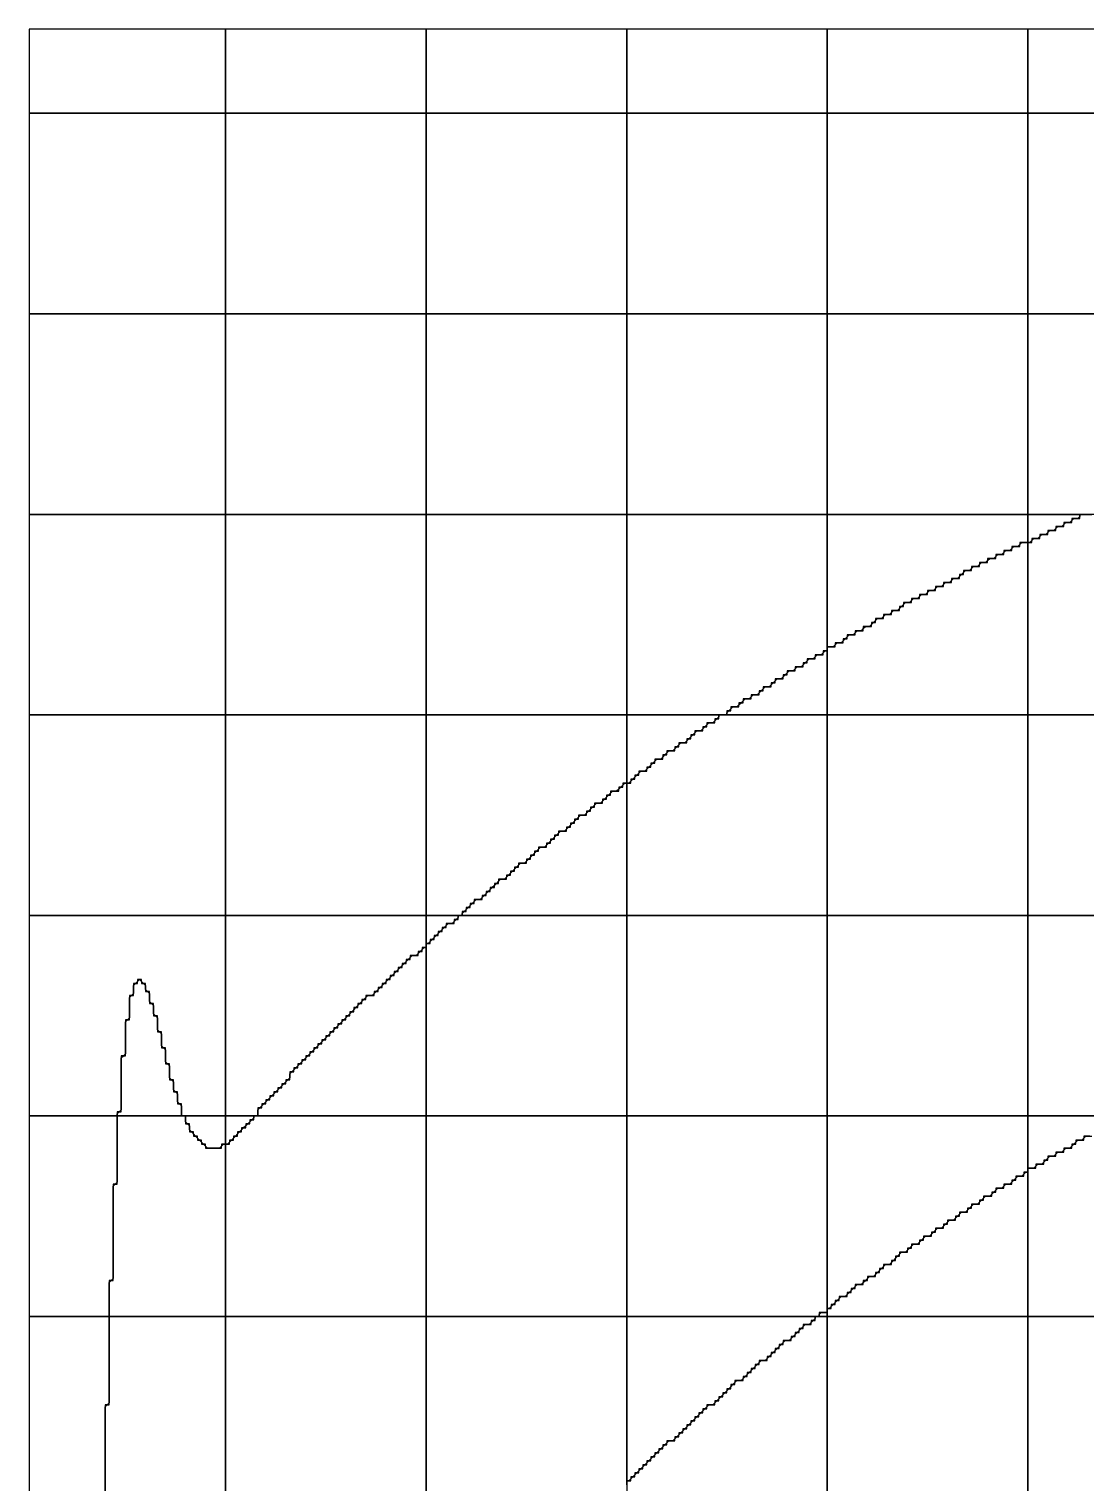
# Model space of a CAD drawing. Header units: metres. Extents: x -2.2 to 1, y -5.2 to 5.1.
# Drawn here: x -1.495 to -0.837, y 4.236 to 5.142 of the extents above; entities that cross this region are included whole.
import ezdxf

# ---------------------------------------------------------------- set-up
doc = ezdxf.new("R2010")
doc.units = ezdxf.units.M

msp = doc.modelspace()

# ---------------------------------------------------------------- linework, layer by layer
at = {"layer": '10', "color": 2}
for points in [[(-1.49543, 5.0895, 0), (-1.37293, 5.0895, 0), (-1.37293, 5.142, 0), (-1.49543, 5.142, 0), (-1.49543, 5.0895, 0)], [(-1.37293, 5.0895, 0), (-1.24793, 5.0895, 0), (-1.24793, 5.142, 0), (-1.37293, 5.142, 0), (-1.37293, 5.0895, 0)], [(-1.24793, 5.0895, 0), (-1.12293, 5.0895, 0), (-1.12293, 5.142, 0), (-1.24793, 5.142, 0), (-1.24793, 5.0895, 0)], [(-1.12293, 5.0895, 0), (-0.99793, 5.0895, 0), (-0.99793, 5.142, 0), (-1.12293, 5.142, 0), (-1.12293, 5.0895, 0)], [(-0.99793, 5.0895, 0), (-0.87293, 5.0895, 0), (-0.87293, 5.142, 0), (-0.99793, 5.142, 0), (-0.99793, 5.0895, 0)], [(-0.87293, 5.0895, 0), (-0.74793, 5.0895, 0), (-0.74793, 5.142, 0), (-0.87293, 5.142, 0), (-0.87293, 5.0895, 0)], [(-1.49543, 4.9645, 0), (-1.37293, 4.9645, 0), (-1.37293, 5.0895, 0), (-1.49543, 5.0895, 0), (-1.49543, 4.9645, 0)], [(-1.37293, 4.9645, 0), (-1.24793, 4.9645, 0), (-1.24793, 5.0895, 0), (-1.37293, 5.0895, 0), (-1.37293, 4.9645, 0)], [(-1.24793, 4.9645, 0), (-1.12293, 4.9645, 0), (-1.12293, 5.0895, 0), (-1.24793, 5.0895, 0), (-1.24793, 4.9645, 0)], [(-1.12293, 4.9645, 0), (-0.99793, 4.9645, 0), (-0.99793, 5.0895, 0), (-1.12293, 5.0895, 0), (-1.12293, 4.9645, 0)], [(-0.99793, 4.9645, 0), (-0.87293, 4.9645, 0), (-0.87293, 5.0895, 0), (-0.99793, 5.0895, 0), (-0.99793, 4.9645, 0)], [(-0.87293, 4.9645, 0), (-0.74793, 4.9645, 0), (-0.74793, 5.067, 0), (-0.74918, 5.067, 0), (-0.75043, 5.06825, 0), (-0.74918, 5.0695, 0), (-0.74793, 5.0695, 0), (-0.74793, 5.0895, 0), (-0.87293, 5.0895, 0), (-0.87293, 4.9645, 0)], [(-1.49543, 4.8395, 0), (-1.37293, 4.8395, 0), (-1.37293, 4.9645, 0), (-1.49543, 4.9645, 0), (-1.49543, 4.8395, 0)], [(-1.37293, 4.8395, 0), (-1.24793, 4.8395, 0), (-1.24793, 4.9645, 0), (-1.37293, 4.9645, 0), (-1.37293, 4.8395, 0)], [(-1.24793, 4.8395, 0), (-1.12293, 4.8395, 0), (-1.12293, 4.9645, 0), (-1.24793, 4.9645, 0), (-1.24793, 4.8395, 0)], [(-1.12293, 4.8395, 0), (-0.99793, 4.8395, 0), (-0.99793, 4.9645, 0), (-1.12293, 4.9645, 0), (-1.12293, 4.8395, 0)], [(-0.99793, 4.8395, 0), (-0.87293, 4.8395, 0), (-0.87293, 4.9645, 0), (-0.99793, 4.9645, 0), (-0.99793, 4.8395, 0)], [(-0.74793, 4.9645, 0), (-0.87293, 4.9645, 0), (-0.87293, 4.8395, 0)], [(-1.49543, 4.7145, 0), (-1.37293, 4.7145, 0), (-1.37293, 4.8395, 0), (-1.49543, 4.8395, 0), (-1.49543, 4.7145, 0)], [(-1.37293, 4.7145, 0), (-1.24793, 4.7145, 0), (-1.24793, 4.8395, 0), (-1.37293, 4.8395, 0), (-1.37293, 4.7145, 0)], [(-1.24793, 4.7145, 0), (-1.12293, 4.7145, 0), (-1.12293, 4.8395, 0), (-1.24793, 4.8395, 0), (-1.24793, 4.7145, 0)], [(-1.12293, 4.7145, 0), (-1.06043, 4.7145, 0), (-1.06043, 4.71575, 0), (-1.05918, 4.717, 0), (-1.05793, 4.717, 0), (-1.05793, 4.71825, 0), (-1.05668, 4.7195, 0), (-1.05293, 4.7195, 0), (-1.05293, 4.72075, 0), (-1.05168, 4.722, 0), (-1.05043, 4.722, 0), (-1.05043, 4.72325, 0), (-1.04918, 4.7245, 0), (-1.04543, 4.7245, 0), (-1.04543, 4.72575, 0), (-1.04418, 4.727, 0), (-1.04043, 4.727, 0), (-1.04043, 4.72825, 0), (-1.03918, 4.7295, 0), (-1.03793, 4.7295, 0), (-1.03793, 4.73075, 0), (-1.03668, 4.732, 0), (-1.03293, 4.732, 0), (-1.03293, 4.73325, 0), (-1.03168, 4.7345, 0), (-1.03043, 4.7345, 0), (-1.03043, 4.73575, 0), (-1.02918, 4.737, 0), (-1.02543, 4.737, 0), (-1.02543, 4.73825, 0), (-1.02418, 4.7395, 0), (-1.02293, 4.7395, 0), (-1.02293, 4.74075, 0), (-1.02168, 4.742, 0), (-1.01793, 4.742, 0), (-1.01793, 4.74325, 0), (-1.01668, 4.7445, 0), (-1.01293, 4.7445, 0), (-1.01293, 4.74575, 0), (-1.01168, 4.747, 0), (-1.01043, 4.747, 0), (-1.01043, 4.74825, 0), (-1.00918, 4.7495, 0), (-1.00543, 4.7495, 0), (-1.00543, 4.75075, 0), (-1.00418, 4.752, 0), (-1.00043, 4.752, 0), (-1.00043, 4.75325, 0), (-0.99918, 4.7545, 0), (-0.99793, 4.7545, 0), (-0.99793, 4.8395, 0), (-1.12293, 4.8395, 0), (-1.12293, 4.7145, 0)], [(-0.99793, 4.757, 0), (-0.99293, 4.757, 0), (-0.99293, 4.75825, 0), (-0.99168, 4.7595, 0), (-0.98793, 4.7595, 0), (-0.98793, 4.76075, 0), (-0.98668, 4.762, 0), (-0.98543, 4.762, 0), (-0.98543, 4.76325, 0), (-0.98418, 4.7645, 0), (-0.98043, 4.7645, 0), (-0.98043, 4.76575, 0), (-0.97918, 4.767, 0), (-0.97543, 4.767, 0), (-0.97543, 4.76825, 0), (-0.97418, 4.7695, 0), (-0.97043, 4.7695, 0), (-0.97043, 4.77075, 0), (-0.96918, 4.772, 0), (-0.96793, 4.772, 0), (-0.96793, 4.77325, 0), (-0.96668, 4.7745, 0), (-0.96293, 4.7745, 0), (-0.96293, 4.77575, 0), (-0.96168, 4.777, 0), (-0.95793, 4.777, 0), (-0.95793, 4.77825, 0), (-0.95668, 4.7795, 0), (-0.95293, 4.7795, 0), (-0.95293, 4.78075, 0), (-0.95168, 4.782, 0), (-0.95043, 4.782, 0), (-0.95043, 4.78325, 0), (-0.94918, 4.7845, 0), (-0.94543, 4.7845, 0), (-0.94543, 4.78575, 0), (-0.94418, 4.787, 0), (-0.94043, 4.787, 0), (-0.94043, 4.78825, 0), (-0.93918, 4.7895, 0), (-0.93543, 4.7895, 0), (-0.93543, 4.79075, 0), (-0.93418, 4.792, 0), (-0.93043, 4.792, 0), (-0.93043, 4.79325, 0), (-0.92918, 4.7945, 0), (-0.92543, 4.7945, 0), (-0.92543, 4.79575, 0), (-0.92418, 4.797, 0), (-0.92043, 4.797, 0), (-0.92043, 4.79825, 0), (-0.91918, 4.7995, 0), (-0.91543, 4.7995, 0), (-0.91543, 4.80075, 0), (-0.91418, 4.802, 0), (-0.91293, 4.802, 0), (-0.91293, 4.80325, 0), (-0.91168, 4.8045, 0), (-0.90793, 4.8045, 0), (-0.90793, 4.80575, 0), (-0.90668, 4.807, 0), (-0.90293, 4.807, 0), (-0.90293, 4.80825, 0), (-0.90168, 4.8095, 0), (-0.89793, 4.8095, 0), (-0.89793, 4.81075, 0), (-0.89668, 4.812, 0), (-0.89293, 4.812, 0), (-0.89293, 4.81325, 0), (-0.89168, 4.8145, 0), (-0.88793, 4.8145, 0), (-0.88793, 4.81575, 0), (-0.88668, 4.817, 0), (-0.88293, 4.817, 0), (-0.88293, 4.81825, 0), (-0.88168, 4.8195, 0), (-0.87793, 4.8195, 0), (-0.87793, 4.82075, 0), (-0.87668, 4.822, 0), (-0.87293, 4.822, 0), (-0.87293, 4.8395, 0), (-0.99793, 4.8395, 0), (-0.99793, 4.757, 0)], [(-0.87293, 4.822, 0), (-0.87043, 4.822, 0), (-0.87043, 4.82325, 0), (-0.86918, 4.8245, 0), (-0.86543, 4.8245, 0), (-0.86543, 4.82575, 0), (-0.86418, 4.827, 0), (-0.86043, 4.827, 0), (-0.86043, 4.82825, 0), (-0.85918, 4.8295, 0), (-0.85543, 4.8295, 0), (-0.85543, 4.83075, 0), (-0.85418, 4.832, 0), (-0.85043, 4.832, 0), (-0.85043, 4.83325, 0), (-0.84918, 4.8345, 0), (-0.84543, 4.8345, 0), (-0.84543, 4.83575, 0), (-0.84418, 4.837, 0), (-0.84043, 4.837, 0), (-0.84043, 4.8395, 0), (-0.87293, 4.8395, 0), (-0.87293, 4.822, 0)], [(-0.87293, 4.8395, 0), (-0.83293, 4.8395, 0)], [(-1.49543, 4.5895, 0), (-1.37293, 4.5895, 0), (-1.37293, 4.7145, 0), (-1.49543, 4.7145, 0), (-1.49543, 4.5895, 0)], [(-1.37293, 4.5895, 0), (-1.24793, 4.5895, 0), (-1.24793, 4.7145, 0), (-1.37293, 4.7145, 0), (-1.37293, 4.5895, 0)], [(-1.24793, 4.5895, 0), (-1.22543, 4.5895, 0), (-1.22543, 4.59075, 0), (-1.22418, 4.592, 0), (-1.22293, 4.592, 0), (-1.22293, 4.59325, 0), (-1.22168, 4.5945, 0), (-1.22043, 4.5945, 0), (-1.22043, 4.59575, 0), (-1.21918, 4.597, 0), (-1.21793, 4.597, 0), (-1.21793, 4.59825, 0), (-1.21668, 4.5995, 0), (-1.21293, 4.5995, 0), (-1.21293, 4.60075, 0), (-1.21168, 4.602, 0), (-1.21043, 4.602, 0), (-1.21043, 4.60325, 0), (-1.20918, 4.6045, 0), (-1.20793, 4.6045, 0), (-1.20793, 4.60575, 0), (-1.20668, 4.607, 0), (-1.20543, 4.607, 0), (-1.20543, 4.60825, 0), (-1.20418, 4.6095, 0), (-1.20293, 4.6095, 0), (-1.20293, 4.61075, 0), (-1.20168, 4.612, 0), (-1.19793, 4.612, 0), (-1.19793, 4.61325, 0), (-1.19668, 4.6145, 0), (-1.19543, 4.6145, 0), (-1.19543, 4.61575, 0), (-1.19418, 4.617, 0), (-1.19293, 4.617, 0), (-1.19293, 4.61825, 0), (-1.19168, 4.6195, 0), (-1.19043, 4.6195, 0), (-1.19043, 4.62075, 0), (-1.18918, 4.622, 0), (-1.18543, 4.622, 0), (-1.18543, 4.62325, 0), (-1.18418, 4.6245, 0), (-1.18293, 4.6245, 0), (-1.18293, 4.62575, 0), (-1.18168, 4.627, 0), (-1.18043, 4.627, 0), (-1.18043, 4.62825, 0), (-1.17918, 4.6295, 0), (-1.17793, 4.6295, 0), (-1.17793, 4.63075, 0), (-1.17668, 4.632, 0), (-1.17293, 4.632, 0), (-1.17293, 4.63325, 0), (-1.17168, 4.6345, 0), (-1.17043, 4.6345, 0), (-1.17043, 4.63575, 0), (-1.16918, 4.637, 0), (-1.16793, 4.637, 0), (-1.16793, 4.63825, 0), (-1.16668, 4.6395, 0), (-1.16543, 4.6395, 0), (-1.16543, 4.64075, 0), (-1.16418, 4.642, 0), (-1.16043, 4.642, 0), (-1.16043, 4.64325, 0), (-1.15918, 4.6445, 0), (-1.15793, 4.6445, 0), (-1.15793, 4.64575, 0), (-1.15668, 4.647, 0), (-1.15543, 4.647, 0), (-1.15543, 4.64825, 0), (-1.15418, 4.6495, 0), (-1.15293, 4.6495, 0), (-1.15293, 4.65075, 0), (-1.15168, 4.652, 0), (-1.14793, 4.652, 0), (-1.14793, 4.65325, 0), (-1.14668, 4.6545, 0), (-1.14543, 4.6545, 0), (-1.14543, 4.65575, 0), (-1.14418, 4.657, 0), (-1.14293, 4.657, 0), (-1.14293, 4.65825, 0), (-1.14168, 4.6595, 0), (-1.13793, 4.6595, 0), (-1.13793, 4.66075, 0), (-1.13668, 4.662, 0), (-1.13543, 4.662, 0), (-1.13543, 4.66325, 0), (-1.13418, 4.6645, 0), (-1.13293, 4.6645, 0), (-1.13293, 4.66575, 0), (-1.13168, 4.667, 0), (-1.12793, 4.667, 0), (-1.12793, 4.66825, 0), (-1.12668, 4.6695, 0), (-1.12543, 4.6695, 0), (-1.12543, 4.67075, 0), (-1.12418, 4.672, 0), (-1.12293, 4.672, 0), (-1.12293, 4.7145, 0), (-1.24793, 4.7145, 0), (-1.24793, 4.5895, 0)], [(-1.12293, 4.672, 0), (-1.12043, 4.672, 0), (-1.12043, 4.67325, 0), (-1.11918, 4.6745, 0), (-1.11793, 4.6745, 0), (-1.11793, 4.67575, 0), (-1.11668, 4.677, 0), (-1.11543, 4.677, 0), (-1.11543, 4.67825, 0), (-1.11418, 4.6795, 0), (-1.11043, 4.6795, 0), (-1.11043, 4.68075, 0), (-1.10918, 4.682, 0), (-1.10793, 4.682, 0), (-1.10793, 4.68325, 0), (-1.10668, 4.6845, 0), (-1.10543, 4.6845, 0), (-1.10543, 4.68575, 0), (-1.10418, 4.687, 0), (-1.10043, 4.687, 0), (-1.10043, 4.68825, 0), (-1.09918, 4.6895, 0), (-1.09793, 4.6895, 0), (-1.09793, 4.69075, 0), (-1.09668, 4.692, 0), (-1.09293, 4.692, 0), (-1.09293, 4.69325, 0), (-1.09168, 4.6945, 0), (-1.09043, 4.6945, 0), (-1.09043, 4.69575, 0), (-1.08918, 4.697, 0), (-1.08543, 4.697, 0), (-1.08543, 4.69825, 0), (-1.08418, 4.6995, 0), (-1.08293, 4.6995, 0), (-1.08293, 4.70075, 0), (-1.08168, 4.702, 0), (-1.08043, 4.702, 0), (-1.08043, 4.70325, 0), (-1.07918, 4.7045, 0), (-1.07543, 4.7045, 0), (-1.07543, 4.70575, 0), (-1.07418, 4.707, 0), (-1.07293, 4.707, 0), (-1.07293, 4.70825, 0), (-1.07168, 4.7095, 0), (-1.06793, 4.7095, 0), (-1.06793, 4.71075, 0), (-1.06668, 4.712, 0), (-1.06543, 4.712, 0), (-1.06543, 4.7145, 0), (-1.12293, 4.7145, 0), (-1.12293, 4.672, 0)], [(-1.49543, 4.4645, 0), (-1.44043, 4.4645, 0), (-1.44043, 4.46575, 0), (-1.43918, 4.467, 0), (-1.43793, 4.467, 0), (-1.43793, 4.50075, 0), (-1.43668, 4.502, 0), (-1.43543, 4.502, 0), (-1.43543, 4.52325, 0), (-1.43418, 4.5245, 0), (-1.43293, 4.5245, 0), (-1.43293, 4.53825, 0), (-1.43168, 4.5395, 0), (-1.43043, 4.5395, 0), (-1.43043, 4.54575, 0), (-1.42918, 4.547, 0), (-1.42793, 4.547, 0), (-1.42793, 4.54825, 0), (-1.42668, 4.5495, 0), (-1.42543, 4.54825, 0), (-1.42543, 4.547, 0), (-1.42418, 4.547, 0), (-1.42293, 4.54575, 0), (-1.42293, 4.542, 0), (-1.42168, 4.542, 0), (-1.42043, 4.54075, 0), (-1.42043, 4.5345, 0), (-1.41918, 4.5345, 0), (-1.41793, 4.53325, 0), (-1.41793, 4.527, 0), (-1.41668, 4.527, 0), (-1.41543, 4.52575, 0), (-1.41543, 4.517, 0), (-1.41418, 4.517, 0), (-1.41293, 4.51575, 0), (-1.41293, 4.507, 0), (-1.41168, 4.507, 0), (-1.41043, 4.50575, 0), (-1.41043, 4.497, 0), (-1.40918, 4.497, 0), (-1.40793, 4.49575, 0), (-1.40793, 4.487, 0), (-1.40668, 4.487, 0), (-1.40543, 4.48575, 0), (-1.40543, 4.4795, 0), (-1.40418, 4.4795, 0), (-1.40293, 4.47825, 0), (-1.40293, 4.472, 0), (-1.40168, 4.472, 0), (-1.40043, 4.47075, 0), (-1.40043, 4.4645, 0), (-1.37293, 4.4645, 0), (-1.37293, 4.5895, 0), (-1.49543, 4.5895, 0), (-1.49543, 4.4645, 0)], [(-1.37293, 4.4645, 0), (-1.35293, 4.4645, 0), (-1.35293, 4.46825, 0), (-1.35168, 4.4695, 0), (-1.35043, 4.4695, 0), (-1.35043, 4.47075, 0), (-1.34918, 4.472, 0), (-1.34793, 4.472, 0), (-1.34793, 4.47325, 0), (-1.34668, 4.4745, 0), (-1.34543, 4.4745, 0), (-1.34543, 4.47575, 0), (-1.34418, 4.477, 0), (-1.34293, 4.477, 0), (-1.34293, 4.47825, 0), (-1.34168, 4.4795, 0), (-1.34043, 4.4795, 0), (-1.34043, 4.48075, 0), (-1.33918, 4.482, 0), (-1.33793, 4.482, 0), (-1.33793, 4.48325, 0), (-1.33668, 4.4845, 0), (-1.33543, 4.4845, 0), (-1.33543, 4.48575, 0), (-1.33418, 4.487, 0), (-1.33293, 4.487, 0), (-1.33293, 4.49075, 0), (-1.33168, 4.492, 0), (-1.33043, 4.492, 0), (-1.33043, 4.49325, 0), (-1.32918, 4.4945, 0), (-1.32793, 4.4945, 0), (-1.32793, 4.49575, 0), (-1.32668, 4.497, 0), (-1.32543, 4.497, 0), (-1.32543, 4.49825, 0), (-1.32418, 4.4995, 0), (-1.32293, 4.4995, 0), (-1.32293, 4.50075, 0), (-1.32168, 4.502, 0), (-1.32043, 4.502, 0), (-1.32043, 4.50325, 0), (-1.31918, 4.5045, 0), (-1.31793, 4.5045, 0), (-1.31793, 4.50575, 0), (-1.31668, 4.507, 0), (-1.31543, 4.507, 0), (-1.31543, 4.50825, 0), (-1.31418, 4.5095, 0), (-1.31293, 4.5095, 0), (-1.31293, 4.51075, 0), (-1.31168, 4.512, 0), (-1.31043, 4.512, 0), (-1.31043, 4.51325, 0), (-1.30918, 4.5145, 0), (-1.30793, 4.5145, 0), (-1.30793, 4.51575, 0), (-1.30668, 4.517, 0), (-1.30543, 4.517, 0), (-1.30543, 4.51825, 0), (-1.30418, 4.5195, 0), (-1.30293, 4.5195, 0), (-1.30293, 4.52075, 0), (-1.30168, 4.522, 0), (-1.30043, 4.522, 0), (-1.30043, 4.52325, 0), (-1.29918, 4.5245, 0), (-1.29793, 4.5245, 0), (-1.29793, 4.52575, 0), (-1.29668, 4.527, 0), (-1.29543, 4.527, 0), (-1.29543, 4.52825, 0), (-1.29418, 4.5295, 0), (-1.29293, 4.5295, 0), (-1.29293, 4.53075, 0), (-1.29168, 4.532, 0), (-1.29043, 4.532, 0), (-1.29043, 4.53325, 0), (-1.28918, 4.5345, 0), (-1.28793, 4.5345, 0), (-1.28793, 4.53575, 0), (-1.28668, 4.537, 0), (-1.28543, 4.537, 0), (-1.28543, 4.53825, 0), (-1.28418, 4.5395, 0), (-1.28043, 4.5395, 0), (-1.28043, 4.54075, 0), (-1.27918, 4.542, 0), (-1.27793, 4.542, 0), (-1.27793, 4.54325, 0), (-1.27668, 4.5445, 0), (-1.27543, 4.5445, 0), (-1.27543, 4.54575, 0), (-1.27418, 4.547, 0), (-1.27293, 4.547, 0), (-1.27293, 4.54825, 0), (-1.27168, 4.5495, 0), (-1.27043, 4.5495, 0), (-1.27043, 4.55075, 0), (-1.26918, 4.552, 0), (-1.26793, 4.552, 0), (-1.26793, 4.55325, 0), (-1.26668, 4.5545, 0), (-1.26543, 4.5545, 0), (-1.26543, 4.55575, 0), (-1.26418, 4.557, 0), (-1.26293, 4.557, 0), (-1.26293, 4.55825, 0), (-1.26168, 4.5595, 0), (-1.26043, 4.5595, 0), (-1.26043, 4.56075, 0), (-1.25918, 4.562, 0), (-1.25793, 4.562, 0), (-1.25793, 4.56325, 0), (-1.25668, 4.5645, 0), (-1.25293, 4.5645, 0), (-1.25293, 4.56575, 0), (-1.25168, 4.567, 0), (-1.25043, 4.567, 0), (-1.25043, 4.56825, 0), (-1.24918, 4.5695, 0), (-1.24793, 4.5695, 0), (-1.24793, 4.5895, 0), (-1.37293, 4.5895, 0), (-1.37293, 4.4645, 0)], [(-1.24793, 4.572, 0), (-1.24543, 4.572, 0), (-1.24543, 4.57325, 0), (-1.24418, 4.5745, 0), (-1.24293, 4.5745, 0), (-1.24293, 4.57575, 0), (-1.24168, 4.577, 0), (-1.24043, 4.577, 0), (-1.24043, 4.57825, 0), (-1.23918, 4.5795, 0), (-1.23793, 4.5795, 0), (-1.23793, 4.58075, 0), (-1.23668, 4.582, 0), (-1.23543, 4.582, 0), (-1.23543, 4.58325, 0), (-1.23418, 4.5845, 0), (-1.23043, 4.5845, 0), (-1.23043, 4.58575, 0), (-1.22918, 4.587, 0), (-1.22793, 4.587, 0), (-1.22793, 4.5895, 0), (-1.24793, 4.5895, 0), (-1.24793, 4.572, 0)], [(-1.49543, 4.3395, 0), (-1.44543, 4.3395, 0), (-1.44543, 4.36075, 0), (-1.44418, 4.362, 0), (-1.44293, 4.362, 0), (-1.44293, 4.42075, 0), (-1.44168, 4.422, 0), (-1.44043, 4.422, 0), (-1.44043, 4.4645, 0), (-1.49543, 4.4645, 0), (-1.49543, 4.3395, 0)], [(-1.39793, 4.4595, 0), (-1.39668, 4.4595, 0), (-1.39543, 4.45825, 0), (-1.39543, 4.4545, 0), (-1.39418, 4.4545, 0), (-1.39293, 4.45325, 0), (-1.39293, 4.452, 0), (-1.39168, 4.452, 0), (-1.39043, 4.45075, 0), (-1.39043, 4.4495, 0), (-1.38918, 4.4495, 0), (-1.38793, 4.44825, 0), (-1.38793, 4.447, 0), (-1.38668, 4.447, 0), (-1.38543, 4.44575, 0), (-1.38543, 4.4445, 0), (-1.37543, 4.4445, 0), (-1.37543, 4.44575, 0), (-1.37418, 4.447, 0), (-1.37293, 4.447, 0), (-1.37293, 4.4645, 0), (-1.39793, 4.4645, 0), (-1.39793, 4.4595, 0)], [(-1.37293, 4.447, 0), (-1.37043, 4.447, 0), (-1.37043, 4.44825, 0), (-1.36918, 4.4495, 0), (-1.36793, 4.4495, 0), (-1.36793, 4.45075, 0), (-1.36668, 4.452, 0), (-1.36543, 4.452, 0), (-1.36543, 4.45325, 0), (-1.36418, 4.4545, 0), (-1.36293, 4.4545, 0), (-1.36293, 4.45575, 0), (-1.36168, 4.457, 0), (-1.36043, 4.457, 0), (-1.36043, 4.45825, 0), (-1.35918, 4.4595, 0), (-1.35793, 4.4595, 0), (-1.35793, 4.46075, 0), (-1.35668, 4.462, 0), (-1.35543, 4.462, 0), (-1.35543, 4.4645, 0), (-1.37293, 4.4645, 0), (-1.37293, 4.447, 0)], [(-1.49543, 4.2145, 0), (-1.44793, 4.2145, 0), (-1.44793, 4.28325, 0), (-1.44668, 4.2845, 0), (-1.44543, 4.2845, 0), (-1.44543, 4.3395, 0), (-1.49543, 4.3395, 0), (-1.49543, 4.2145, 0)]]:
    msp.add_polyline3d(points, dxfattribs=at)
at = {"layer": '8', "color": 3}
for points in [[(-0.83418, 4.452, 0), (-0.83793, 4.452, 0), (-0.83793, 4.45075, 0), (-0.83918, 4.4495, 0), (-0.84293, 4.4495, 0), (-0.84293, 4.44825, 0), (-0.84418, 4.447, 0), (-0.84543, 4.447, 0), (-0.84543, 4.44575, 0), (-0.84668, 4.4445, 0), (-0.85043, 4.4445, 0), (-0.85043, 4.44325, 0), (-0.85168, 4.442, 0), (-0.85543, 4.442, 0), (-0.85543, 4.44075, 0), (-0.85668, 4.4395, 0), (-0.86043, 4.4395, 0), (-0.86043, 4.43825, 0), (-0.86168, 4.437, 0), (-0.86293, 4.437, 0), (-0.86293, 4.43575, 0), (-0.86418, 4.4345, 0), (-0.86793, 4.4345, 0), (-0.86793, 4.43325, 0), (-0.86918, 4.432, 0), (-0.87293, 4.432, 0), (-0.87293, 4.3395, 0)], [(-0.99793, 4.3395, 0), (-0.87293, 4.3395, 0), (-0.87293, 4.4295, 0), (-0.87543, 4.4295, 0), (-0.87543, 4.42825, 0), (-0.87668, 4.427, 0), (-0.88043, 4.427, 0), (-0.88043, 4.42575, 0), (-0.88168, 4.4245, 0), (-0.88293, 4.4245, 0), (-0.88293, 4.42325, 0), (-0.88418, 4.422, 0), (-0.88793, 4.422, 0), (-0.88793, 4.42075, 0), (-0.88918, 4.4195, 0), (-0.89293, 4.4195, 0), (-0.89293, 4.41825, 0), (-0.89418, 4.417, 0), (-0.89543, 4.417, 0), (-0.89543, 4.41575, 0), (-0.89668, 4.4145, 0), (-0.90043, 4.4145, 0), (-0.90043, 4.41325, 0), (-0.90168, 4.412, 0), (-0.90293, 4.412, 0), (-0.90293, 4.41075, 0), (-0.90418, 4.4095, 0), (-0.90793, 4.4095, 0), (-0.90793, 4.40825, 0), (-0.90918, 4.407, 0), (-0.91043, 4.407, 0), (-0.91043, 4.40575, 0), (-0.91168, 4.4045, 0), (-0.91543, 4.4045, 0), (-0.91543, 4.40325, 0), (-0.91668, 4.402, 0), (-0.91793, 4.402, 0), (-0.91793, 4.40075, 0), (-0.91918, 4.3995, 0), (-0.92293, 4.3995, 0), (-0.92293, 4.39825, 0), (-0.92418, 4.397, 0), (-0.92543, 4.397, 0), (-0.92543, 4.39575, 0), (-0.92668, 4.3945, 0), (-0.93043, 4.3945, 0), (-0.93043, 4.39325, 0), (-0.93168, 4.392, 0), (-0.93293, 4.392, 0), (-0.93293, 4.39075, 0), (-0.93418, 4.3895, 0), (-0.93793, 4.3895, 0), (-0.93793, 4.38825, 0), (-0.93918, 4.387, 0), (-0.94043, 4.387, 0), (-0.94043, 4.38575, 0), (-0.94168, 4.3845, 0), (-0.94543, 4.3845, 0), (-0.94543, 4.38325, 0), (-0.94668, 4.382, 0), (-0.94793, 4.382, 0), (-0.94793, 4.38075, 0), (-0.94918, 4.3795, 0), (-0.95293, 4.3795, 0), (-0.95293, 4.37825, 0), (-0.95418, 4.377, 0), (-0.95543, 4.377, 0), (-0.95543, 4.37575, 0), (-0.95668, 4.3745, 0), (-0.95793, 4.3745, 0), (-0.95793, 4.37325, 0), (-0.95918, 4.372, 0), (-0.96293, 4.372, 0), (-0.96293, 4.37075, 0), (-0.96418, 4.3695, 0), (-0.96543, 4.3695, 0), (-0.96543, 4.36825, 0), (-0.96668, 4.367, 0), (-0.96793, 4.367, 0), (-0.96793, 4.36575, 0), (-0.96918, 4.3645, 0), (-0.97293, 4.3645, 0), (-0.97293, 4.36325, 0), (-0.97418, 4.362, 0), (-0.97543, 4.362, 0), (-0.97543, 4.36075, 0), (-0.97668, 4.3595, 0), (-0.98043, 4.3595, 0), (-0.98043, 4.35825, 0), (-0.98168, 4.357, 0), (-0.98293, 4.357, 0), (-0.98293, 4.35575, 0), (-0.98418, 4.3545, 0), (-0.98543, 4.3545, 0), (-0.98543, 4.35325, 0), (-0.98668, 4.352, 0), (-0.99043, 4.352, 0), (-0.99043, 4.35075, 0), (-0.99168, 4.3495, 0), (-0.99293, 4.3495, 0), (-0.99293, 4.34825, 0), (-0.99418, 4.347, 0), (-0.99543, 4.347, 0), (-0.99543, 4.34575, 0), (-0.99668, 4.3445, 0), (-0.99793, 4.3445, 0), (-0.99793, 4.3395, 0)], [(-1.00293, 4.3395, 0), (-0.99793, 4.3395, 0), (-0.99793, 4.342, 0), (-1.00293, 4.342, 0), (-1.00293, 4.3395, 0)], [(-0.99793, 4.2145, 0), (-0.99793, 4.3395, 0), (-1.00543, 4.3395, 0), (-1.00543, 4.33825, 0), (-1.00668, 4.337, 0), (-1.00793, 4.337, 0), (-1.00793, 4.33575, 0), (-1.00918, 4.3345, 0), (-1.01293, 4.3345, 0), (-1.01293, 4.33325, 0), (-1.01418, 4.332, 0), (-1.01543, 4.332, 0), (-1.01543, 4.33075, 0), (-1.01668, 4.3295, 0), (-1.01793, 4.3295, 0), (-1.01793, 4.32825, 0), (-1.01918, 4.327, 0), (-1.02043, 4.327, 0), (-1.02043, 4.32575, 0), (-1.02168, 4.3245, 0), (-1.02543, 4.3245, 0), (-1.02543, 4.32325, 0), (-1.02668, 4.322, 0), (-1.02793, 4.322, 0), (-1.02793, 4.32075, 0), (-1.02918, 4.3195, 0), (-1.03043, 4.3195, 0), (-1.03043, 4.31825, 0), (-1.03168, 4.317, 0), (-1.03293, 4.317, 0), (-1.03293, 4.31575, 0), (-1.03418, 4.3145, 0), (-1.03543, 4.3145, 0), (-1.03543, 4.31325, 0), (-1.03668, 4.312, 0), (-1.04043, 4.312, 0), (-1.04043, 4.31075, 0), (-1.04168, 4.3095, 0), (-1.04293, 4.3095, 0), (-1.04293, 4.30825, 0), (-1.04418, 4.307, 0), (-1.04543, 4.307, 0), (-1.04543, 4.30575, 0), (-1.04668, 4.3045, 0), (-1.04793, 4.3045, 0), (-1.04793, 4.30325, 0), (-1.04918, 4.302, 0), (-1.05043, 4.302, 0), (-1.05043, 4.30075, 0), (-1.05168, 4.2995, 0), (-1.05543, 4.2995, 0), (-1.05543, 4.29825, 0), (-1.05668, 4.297, 0), (-1.05793, 4.297, 0), (-1.05793, 4.29575, 0), (-1.05918, 4.2945, 0), (-1.06043, 4.2945, 0), (-1.06043, 4.29325, 0), (-1.06168, 4.292, 0), (-1.06293, 4.292, 0), (-1.06293, 4.29075, 0), (-1.06418, 4.2895, 0), (-1.06543, 4.2895, 0), (-1.06543, 4.28825, 0), (-1.06668, 4.287, 0), (-1.06793, 4.287, 0), (-1.06793, 4.28575, 0), (-1.06918, 4.2845, 0), (-1.07293, 4.2845, 0), (-1.07293, 4.28325, 0), (-1.07418, 4.282, 0), (-1.07543, 4.282, 0), (-1.07543, 4.28075, 0), (-1.07668, 4.2795, 0), (-1.07793, 4.2795, 0), (-1.07793, 4.27825, 0), (-1.07918, 4.277, 0), (-1.08043, 4.277, 0), (-1.08043, 4.27575, 0), (-1.08168, 4.2745, 0), (-1.08293, 4.2745, 0), (-1.08293, 4.27325, 0), (-1.08418, 4.272, 0), (-1.08543, 4.272, 0), (-1.08543, 4.27075, 0), (-1.08668, 4.2695, 0), (-1.08793, 4.2695, 0), (-1.08793, 4.26825, 0), (-1.08918, 4.267, 0), (-1.09043, 4.267, 0), (-1.09043, 4.26575, 0), (-1.09168, 4.2645, 0), (-1.09293, 4.2645, 0), (-1.09293, 4.26325, 0), (-1.09418, 4.262, 0), (-1.09793, 4.262, 0), (-1.09793, 4.26075, 0), (-1.09918, 4.2595, 0), (-1.10043, 4.2595, 0), (-1.10043, 4.25825, 0), (-1.10168, 4.257, 0), (-1.10293, 4.257, 0), (-1.10293, 4.25575, 0), (-1.10418, 4.2545, 0), (-1.10543, 4.2545, 0), (-1.10543, 4.25325, 0), (-1.10668, 4.252, 0), (-1.10793, 4.252, 0), (-1.10793, 4.25075, 0), (-1.10918, 4.2495, 0), (-1.11043, 4.2495, 0), (-1.11043, 4.24825, 0), (-1.11168, 4.247, 0), (-1.11293, 4.247, 0), (-1.11293, 4.24575, 0), (-1.11418, 4.2445, 0), (-1.11543, 4.2445, 0), (-1.11543, 4.24325, 0), (-1.11668, 4.242, 0), (-1.11793, 4.242, 0), (-1.11793, 4.24075, 0), (-1.11918, 4.2395, 0), (-1.12043, 4.2395, 0), (-1.12043, 4.23825, 0), (-1.12168, 4.237, 0), (-1.12293, 4.237, 0), (-1.12293, 4.2145, 0)], [(-0.99793, 4.2145, 0), (-0.87293, 4.2145, 0), (-0.87293, 4.3395, 0), (-0.99793, 4.3395, 0), (-0.99793, 4.2145, 0)], [(-0.87293, 4.2145, 0), (-0.74793, 4.2145, 0), (-0.74793, 4.3395, 0), (-0.87293, 4.3395, 0), (-0.87293, 4.2145, 0)], [(-0.87293, 4.3395, 0), (-0.74793, 4.3395, 0)]]:
    msp.add_polyline3d(points, dxfattribs=at)
at = {"layer": '9', "color": 5}
for points in [[(-0.74793, 4.8395, 0), (-0.84043, 4.8395, 0), (-0.84043, 4.83825, 0), (-0.84168, 4.837, 0), (-0.84543, 4.837, 0), (-0.84543, 4.83575, 0), (-0.84668, 4.8345, 0), (-0.85043, 4.8345, 0), (-0.85043, 4.83325, 0), (-0.85168, 4.832, 0), (-0.85543, 4.832, 0), (-0.85543, 4.83075, 0), (-0.85668, 4.8295, 0), (-0.86043, 4.8295, 0), (-0.86043, 4.82825, 0), (-0.86168, 4.827, 0), (-0.86543, 4.827, 0), (-0.86543, 4.82575, 0), (-0.86668, 4.8245, 0), (-0.87043, 4.8245, 0), (-0.87043, 4.82325, 0), (-0.87168, 4.822, 0), (-0.87293, 4.822, 0), (-0.87293, 4.7145, 0)], [(-0.99793, 4.7145, 0), (-0.87293, 4.7145, 0), (-0.87293, 4.822, 0), (-0.87793, 4.822, 0), (-0.87793, 4.82075, 0), (-0.87918, 4.8195, 0), (-0.88293, 4.8195, 0), (-0.88293, 4.81825, 0), (-0.88418, 4.817, 0), (-0.88793, 4.817, 0), (-0.88793, 4.81575, 0), (-0.88918, 4.8145, 0), (-0.89293, 4.8145, 0), (-0.89293, 4.81325, 0), (-0.89418, 4.812, 0), (-0.89793, 4.812, 0), (-0.89793, 4.81075, 0), (-0.89918, 4.8095, 0), (-0.90293, 4.8095, 0), (-0.90293, 4.80825, 0), (-0.90418, 4.807, 0), (-0.90793, 4.807, 0), (-0.90793, 4.80575, 0), (-0.90918, 4.8045, 0), (-0.91293, 4.8045, 0), (-0.91293, 4.80325, 0), (-0.91418, 4.802, 0), (-0.91543, 4.802, 0), (-0.91543, 4.80075, 0), (-0.91668, 4.7995, 0), (-0.92043, 4.7995, 0), (-0.92043, 4.79825, 0), (-0.92168, 4.797, 0), (-0.92543, 4.797, 0), (-0.92543, 4.79575, 0), (-0.92668, 4.7945, 0), (-0.93043, 4.7945, 0), (-0.93043, 4.79325, 0), (-0.93168, 4.792, 0), (-0.93543, 4.792, 0), (-0.93543, 4.79075, 0), (-0.93668, 4.7895, 0), (-0.94043, 4.7895, 0), (-0.94043, 4.78825, 0), (-0.94168, 4.787, 0), (-0.94543, 4.787, 0), (-0.94543, 4.78575, 0), (-0.94668, 4.7845, 0), (-0.95043, 4.7845, 0), (-0.95043, 4.78325, 0), (-0.95168, 4.782, 0), (-0.95293, 4.782, 0), (-0.95293, 4.78075, 0), (-0.95418, 4.7795, 0), (-0.95793, 4.7795, 0), (-0.95793, 4.77825, 0), (-0.95918, 4.777, 0), (-0.96293, 4.777, 0), (-0.96293, 4.77575, 0), (-0.96418, 4.7745, 0), (-0.96793, 4.7745, 0), (-0.96793, 4.77325, 0), (-0.96918, 4.772, 0), (-0.97043, 4.772, 0), (-0.97043, 4.77075, 0), (-0.97168, 4.7695, 0), (-0.97543, 4.7695, 0), (-0.97543, 4.76825, 0), (-0.97668, 4.767, 0), (-0.98043, 4.767, 0), (-0.98043, 4.76575, 0), (-0.98168, 4.7645, 0), (-0.98543, 4.7645, 0), (-0.98543, 4.76325, 0), (-0.98668, 4.762, 0), (-0.98793, 4.762, 0), (-0.98793, 4.76075, 0), (-0.98918, 4.7595, 0), (-0.99293, 4.7595, 0), (-0.99293, 4.75825, 0), (-0.99418, 4.757, 0), (-0.99793, 4.757, 0), (-0.99793, 4.7145, 0)], [(-1.06043, 4.7145, 0), (-0.99793, 4.7145, 0), (-0.99793, 4.7545, 0), (-1.00043, 4.7545, 0), (-1.00043, 4.75325, 0), (-1.00168, 4.752, 0), (-1.00543, 4.752, 0), (-1.00543, 4.75075, 0), (-1.00668, 4.7495, 0), (-1.01043, 4.7495, 0), (-1.01043, 4.74825, 0), (-1.01168, 4.747, 0), (-1.01293, 4.747, 0), (-1.01293, 4.74575, 0), (-1.01418, 4.7445, 0), (-1.01793, 4.7445, 0), (-1.01793, 4.74325, 0), (-1.01918, 4.742, 0), (-1.02293, 4.742, 0), (-1.02293, 4.74075, 0), (-1.02418, 4.7395, 0), (-1.02543, 4.7395, 0), (-1.02543, 4.73825, 0), (-1.02668, 4.737, 0), (-1.03043, 4.737, 0), (-1.03043, 4.73575, 0), (-1.03168, 4.7345, 0), (-1.03293, 4.7345, 0), (-1.03293, 4.73325, 0), (-1.03418, 4.732, 0), (-1.03793, 4.732, 0), (-1.03793, 4.73075, 0), (-1.03918, 4.7295, 0), (-1.04043, 4.7295, 0), (-1.04043, 4.72825, 0), (-1.04168, 4.727, 0), (-1.04543, 4.727, 0), (-1.04543, 4.72575, 0), (-1.04668, 4.7245, 0), (-1.05043, 4.7245, 0), (-1.05043, 4.72325, 0), (-1.05168, 4.722, 0), (-1.05293, 4.722, 0), (-1.05293, 4.72075, 0), (-1.05418, 4.7195, 0), (-1.05793, 4.7195, 0), (-1.05793, 4.71825, 0), (-1.05918, 4.717, 0), (-1.06043, 4.717, 0), (-1.06043, 4.7145, 0)], [(-1.12293, 4.5895, 0), (-0.99793, 4.5895, 0), (-0.99793, 4.7145, 0), (-1.06543, 4.7145, 0), (-1.06543, 4.71325, 0), (-1.06668, 4.712, 0), (-1.06793, 4.712, 0), (-1.06793, 4.71075, 0), (-1.06918, 4.7095, 0), (-1.07293, 4.7095, 0), (-1.07293, 4.70825, 0), (-1.07418, 4.707, 0), (-1.07543, 4.707, 0), (-1.07543, 4.70575, 0), (-1.07668, 4.7045, 0), (-1.08043, 4.7045, 0), (-1.08043, 4.70325, 0), (-1.08168, 4.702, 0), (-1.08293, 4.702, 0), (-1.08293, 4.70075, 0), (-1.08418, 4.6995, 0), (-1.08543, 4.6995, 0), (-1.08543, 4.69825, 0), (-1.08668, 4.697, 0), (-1.09043, 4.697, 0), (-1.09043, 4.69575, 0), (-1.09168, 4.6945, 0), (-1.09293, 4.6945, 0), (-1.09293, 4.69325, 0), (-1.09418, 4.692, 0), (-1.09793, 4.692, 0), (-1.09793, 4.69075, 0), (-1.09918, 4.6895, 0), (-1.10043, 4.6895, 0), (-1.10043, 4.68825, 0), (-1.10168, 4.687, 0), (-1.10543, 4.687, 0), (-1.10543, 4.68575, 0), (-1.10668, 4.6845, 0), (-1.10793, 4.6845, 0), (-1.10793, 4.68325, 0), (-1.10918, 4.682, 0), (-1.11043, 4.682, 0), (-1.11043, 4.68075, 0), (-1.11168, 4.6795, 0), (-1.11543, 4.6795, 0), (-1.11543, 4.67825, 0), (-1.11668, 4.677, 0), (-1.11793, 4.677, 0), (-1.11793, 4.67575, 0), (-1.11918, 4.6745, 0), (-1.12043, 4.6745, 0), (-1.12043, 4.67325, 0), (-1.12168, 4.672, 0), (-1.12293, 4.672, 0), (-1.12293, 4.5895, 0)], [(-0.99793, 4.5895, 0), (-0.87293, 4.5895, 0), (-0.87293, 4.7145, 0), (-0.99793, 4.7145, 0), (-0.99793, 4.5895, 0)], [(-0.87293, 4.5895, 0), (-0.74793, 4.5895, 0), (-0.74793, 4.7145, 0), (-0.87293, 4.7145, 0), (-0.87293, 4.5895, 0)], [(-0.87293, 4.7145, 0), (-0.74793, 4.7145, 0)], [(-1.22543, 4.5895, 0), (-1.12293, 4.5895, 0), (-1.12293, 4.672, 0), (-1.12543, 4.672, 0), (-1.12543, 4.67075, 0), (-1.12668, 4.6695, 0), (-1.12793, 4.6695, 0), (-1.12793, 4.66825, 0), (-1.12918, 4.667, 0), (-1.13293, 4.667, 0), (-1.13293, 4.66575, 0), (-1.13418, 4.6645, 0), (-1.13543, 4.6645, 0), (-1.13543, 4.66325, 0), (-1.13668, 4.662, 0), (-1.13793, 4.662, 0), (-1.13793, 4.66075, 0), (-1.13918, 4.6595, 0), (-1.14293, 4.6595, 0), (-1.14293, 4.65825, 0), (-1.14418, 4.657, 0), (-1.14543, 4.657, 0), (-1.14543, 4.65575, 0), (-1.14668, 4.6545, 0), (-1.14793, 4.6545, 0), (-1.14793, 4.65325, 0), (-1.14918, 4.652, 0), (-1.15293, 4.652, 0), (-1.15293, 4.65075, 0), (-1.15418, 4.6495, 0), (-1.15543, 4.6495, 0), (-1.15543, 4.64825, 0), (-1.15668, 4.647, 0), (-1.15793, 4.647, 0), (-1.15793, 4.64575, 0), (-1.15918, 4.6445, 0), (-1.16043, 4.6445, 0), (-1.16043, 4.64325, 0), (-1.16168, 4.642, 0), (-1.16543, 4.642, 0), (-1.16543, 4.64075, 0), (-1.16668, 4.6395, 0), (-1.16793, 4.6395, 0), (-1.16793, 4.63825, 0), (-1.16918, 4.637, 0), (-1.17043, 4.637, 0), (-1.17043, 4.63575, 0), (-1.17168, 4.6345, 0), (-1.17293, 4.6345, 0), (-1.17293, 4.63325, 0), (-1.17418, 4.632, 0), (-1.17793, 4.632, 0), (-1.17793, 4.63075, 0), (-1.17918, 4.6295, 0), (-1.18043, 4.6295, 0), (-1.18043, 4.62825, 0), (-1.18168, 4.627, 0), (-1.18293, 4.627, 0), (-1.18293, 4.62575, 0), (-1.18418, 4.6245, 0), (-1.18543, 4.6245, 0), (-1.18543, 4.62325, 0), (-1.18668, 4.622, 0), (-1.19043, 4.622, 0), (-1.19043, 4.62075, 0), (-1.19168, 4.6195, 0), (-1.19293, 4.6195, 0), (-1.19293, 4.61825, 0), (-1.19418, 4.617, 0), (-1.19543, 4.617, 0), (-1.19543, 4.61575, 0), (-1.19668, 4.6145, 0), (-1.19793, 4.6145, 0), (-1.19793, 4.61325, 0), (-1.19918, 4.612, 0), (-1.20293, 4.612, 0), (-1.20293, 4.61075, 0), (-1.20418, 4.6095, 0), (-1.20543, 4.6095, 0), (-1.20543, 4.60825, 0), (-1.20668, 4.607, 0), (-1.20793, 4.607, 0), (-1.20793, 4.60575, 0), (-1.20918, 4.6045, 0), (-1.21043, 4.6045, 0), (-1.21043, 4.60325, 0), (-1.21168, 4.602, 0), (-1.21293, 4.602, 0), (-1.21293, 4.60075, 0), (-1.21418, 4.5995, 0), (-1.21793, 4.5995, 0), (-1.21793, 4.59825, 0), (-1.21918, 4.597, 0), (-1.22043, 4.597, 0), (-1.22043, 4.59575, 0), (-1.22168, 4.5945, 0), (-1.22293, 4.5945, 0), (-1.22293, 4.59325, 0), (-1.22418, 4.592, 0), (-1.22543, 4.592, 0), (-1.22543, 4.5895, 0)], [(-1.24793, 4.4645, 0), (-1.12293, 4.4645, 0), (-1.12293, 4.5895, 0), (-1.22793, 4.5895, 0), (-1.22793, 4.58825, 0), (-1.22918, 4.587, 0), (-1.23043, 4.587, 0), (-1.23043, 4.58575, 0), (-1.23168, 4.5845, 0), (-1.23543, 4.5845, 0), (-1.23543, 4.58325, 0), (-1.23668, 4.582, 0), (-1.23793, 4.582, 0), (-1.23793, 4.58075, 0), (-1.23918, 4.5795, 0), (-1.24043, 4.5795, 0), (-1.24043, 4.57825, 0), (-1.24168, 4.577, 0), (-1.24293, 4.577, 0), (-1.24293, 4.57575, 0), (-1.24418, 4.5745, 0), (-1.24543, 4.5745, 0), (-1.24543, 4.57325, 0), (-1.24668, 4.572, 0), (-1.24793, 4.572, 0), (-1.24793, 4.4645, 0)], [(-1.12293, 4.4645, 0), (-0.99793, 4.4645, 0), (-0.99793, 4.5895, 0), (-1.12293, 4.5895, 0), (-1.12293, 4.4645, 0)], [(-0.99793, 4.4645, 0), (-0.87293, 4.4645, 0), (-0.87293, 4.5895, 0), (-0.99793, 4.5895, 0), (-0.99793, 4.4645, 0)], [(-0.74793, 4.5895, 0), (-0.87293, 4.5895, 0), (-0.87293, 4.4645, 0)], [(-1.35293, 4.4645, 0), (-1.24793, 4.4645, 0), (-1.24793, 4.5695, 0), (-1.25043, 4.5695, 0), (-1.25043, 4.56825, 0), (-1.25168, 4.567, 0), (-1.25293, 4.567, 0), (-1.25293, 4.56575, 0), (-1.25418, 4.5645, 0), (-1.25793, 4.5645, 0), (-1.25793, 4.56325, 0), (-1.25918, 4.562, 0), (-1.26043, 4.562, 0), (-1.26043, 4.56075, 0), (-1.26168, 4.5595, 0), (-1.26293, 4.5595, 0), (-1.26293, 4.55825, 0), (-1.26418, 4.557, 0), (-1.26543, 4.557, 0), (-1.26543, 4.55575, 0), (-1.26668, 4.5545, 0), (-1.26793, 4.5545, 0), (-1.26793, 4.55325, 0), (-1.26918, 4.552, 0), (-1.27043, 4.552, 0), (-1.27043, 4.55075, 0), (-1.27168, 4.5495, 0), (-1.27293, 4.5495, 0), (-1.27293, 4.54825, 0), (-1.27418, 4.547, 0), (-1.27543, 4.547, 0), (-1.27543, 4.54575, 0), (-1.27668, 4.5445, 0), (-1.27793, 4.5445, 0), (-1.27793, 4.54325, 0), (-1.27918, 4.542, 0), (-1.28043, 4.542, 0), (-1.28043, 4.54075, 0), (-1.28168, 4.5395, 0), (-1.28543, 4.5395, 0), (-1.28543, 4.53825, 0), (-1.28668, 4.537, 0), (-1.28793, 4.537, 0), (-1.28793, 4.53575, 0), (-1.28918, 4.5345, 0), (-1.29043, 4.5345, 0), (-1.29043, 4.53325, 0), (-1.29168, 4.532, 0), (-1.29293, 4.532, 0), (-1.29293, 4.53075, 0), (-1.29418, 4.5295, 0), (-1.29543, 4.5295, 0), (-1.29543, 4.52825, 0), (-1.29668, 4.527, 0), (-1.29793, 4.527, 0), (-1.29793, 4.52575, 0), (-1.29918, 4.5245, 0), (-1.30043, 4.5245, 0), (-1.30043, 4.52325, 0), (-1.30168, 4.522, 0), (-1.30293, 4.522, 0), (-1.30293, 4.52075, 0), (-1.30418, 4.5195, 0), (-1.30543, 4.5195, 0), (-1.30543, 4.51825, 0), (-1.30668, 4.517, 0), (-1.30793, 4.517, 0), (-1.30793, 4.51575, 0), (-1.30918, 4.5145, 0), (-1.31043, 4.5145, 0), (-1.31043, 4.51325, 0), (-1.31168, 4.512, 0), (-1.31293, 4.512, 0), (-1.31293, 4.51075, 0), (-1.31418, 4.5095, 0), (-1.31543, 4.5095, 0), (-1.31543, 4.50825, 0), (-1.31668, 4.507, 0), (-1.31793, 4.507, 0), (-1.31793, 4.50575, 0), (-1.31918, 4.5045, 0), (-1.32043, 4.5045, 0), (-1.32043, 4.50325, 0), (-1.32168, 4.502, 0), (-1.32293, 4.502, 0), (-1.32293, 4.50075, 0), (-1.32418, 4.4995, 0), (-1.32543, 4.4995, 0), (-1.32543, 4.49825, 0), (-1.32668, 4.497, 0), (-1.32793, 4.497, 0), (-1.32793, 4.49575, 0), (-1.32918, 4.4945, 0), (-1.33043, 4.4945, 0), (-1.33043, 4.49325, 0), (-1.33168, 4.492, 0), (-1.33293, 4.492, 0), (-1.33293, 4.48825, 0), (-1.33418, 4.487, 0), (-1.33543, 4.487, 0), (-1.33543, 4.48575, 0), (-1.33668, 4.4845, 0), (-1.33793, 4.4845, 0), (-1.33793, 4.48325, 0), (-1.33918, 4.482, 0), (-1.34043, 4.482, 0), (-1.34043, 4.48075, 0), (-1.34168, 4.4795, 0), (-1.34293, 4.4795, 0), (-1.34293, 4.47825, 0), (-1.34418, 4.477, 0), (-1.34543, 4.477, 0), (-1.34543, 4.47575, 0), (-1.34668, 4.4745, 0), (-1.34793, 4.4745, 0), (-1.34793, 4.47325, 0), (-1.34918, 4.472, 0), (-1.35043, 4.472, 0), (-1.35043, 4.47075, 0), (-1.35168, 4.4695, 0), (-1.35293, 4.4695, 0), (-1.35293, 4.4645, 0)], [(-1.44043, 4.4645, 0), (-1.40043, 4.4645, 0), (-1.40043, 4.472, 0), (-1.40168, 4.472, 0), (-1.40293, 4.47325, 0), (-1.40293, 4.4795, 0), (-1.40418, 4.4795, 0), (-1.40543, 4.48075, 0), (-1.40543, 4.487, 0), (-1.40668, 4.487, 0), (-1.40793, 4.48825, 0), (-1.40793, 4.497, 0), (-1.40918, 4.497, 0), (-1.41043, 4.49825, 0), (-1.41043, 4.507, 0), (-1.41168, 4.507, 0), (-1.41293, 4.50825, 0), (-1.41293, 4.517, 0), (-1.41418, 4.517, 0), (-1.41543, 4.51825, 0), (-1.41543, 4.527, 0), (-1.41668, 4.527, 0), (-1.41793, 4.52825, 0), (-1.41793, 4.5345, 0), (-1.41918, 4.5345, 0), (-1.42043, 4.53575, 0), (-1.42043, 4.542, 0), (-1.42168, 4.542, 0), (-1.42293, 4.54325, 0), (-1.42293, 4.547, 0), (-1.42418, 4.547, 0), (-1.42543, 4.54825, 0), (-1.42543, 4.5495, 0), (-1.42793, 4.5495, 0), (-1.42793, 4.54825, 0), (-1.42918, 4.547, 0), (-1.43043, 4.547, 0), (-1.43043, 4.54075, 0), (-1.43168, 4.5395, 0), (-1.43293, 4.5395, 0), (-1.43293, 4.52575, 0), (-1.43418, 4.5245, 0), (-1.43543, 4.5245, 0), (-1.43543, 4.50325, 0), (-1.43668, 4.502, 0), (-1.43793, 4.502, 0), (-1.43793, 4.46825, 0), (-1.43918, 4.467, 0), (-1.44043, 4.467, 0), (-1.44043, 4.4645, 0)], [(-1.44543, 4.3395, 0), (-1.37293, 4.3395, 0), (-1.37293, 4.447, 0), (-1.37543, 4.447, 0), (-1.37543, 4.44575, 0), (-1.37668, 4.4445, 0), (-1.38418, 4.4445, 0), (-1.38543, 4.44575, 0), (-1.38543, 4.447, 0), (-1.38668, 4.447, 0), (-1.38793, 4.44825, 0), (-1.38793, 4.4495, 0), (-1.38918, 4.4495, 0), (-1.39043, 4.45075, 0), (-1.39043, 4.452, 0), (-1.39168, 4.452, 0), (-1.39293, 4.45325, 0), (-1.39293, 4.4545, 0), (-1.39418, 4.4545, 0), (-1.39543, 4.45575, 0), (-1.39543, 4.4595, 0), (-1.39668, 4.4595, 0), (-1.39793, 4.46075, 0), (-1.39793, 4.4645, 0), (-1.44043, 4.4645, 0), (-1.44043, 4.42325, 0), (-1.44168, 4.422, 0), (-1.44293, 4.422, 0), (-1.44293, 4.36325, 0), (-1.44418, 4.362, 0), (-1.44543, 4.362, 0), (-1.44543, 4.3395, 0)], [(-1.37293, 4.3395, 0), (-1.24793, 4.3395, 0), (-1.24793, 4.4645, 0), (-1.35543, 4.4645, 0), (-1.35543, 4.46325, 0), (-1.35668, 4.462, 0), (-1.35793, 4.462, 0), (-1.35793, 4.46075, 0), (-1.35918, 4.4595, 0), (-1.36043, 4.4595, 0), (-1.36043, 4.45825, 0), (-1.36168, 4.457, 0), (-1.36293, 4.457, 0), (-1.36293, 4.45575, 0), (-1.36418, 4.4545, 0), (-1.36543, 4.4545, 0), (-1.36543, 4.45325, 0), (-1.36668, 4.452, 0), (-1.36793, 4.452, 0), (-1.36793, 4.45075, 0), (-1.36918, 4.4495, 0), (-1.37043, 4.4495, 0), (-1.37043, 4.44825, 0), (-1.37168, 4.447, 0), (-1.37293, 4.447, 0), (-1.37293, 4.3395, 0)], [(-1.24793, 4.3395, 0), (-1.12293, 4.3395, 0), (-1.12293, 4.4645, 0), (-1.24793, 4.4645, 0), (-1.24793, 4.3395, 0)], [(-1.12293, 4.3395, 0), (-1.00293, 4.3395, 0), (-1.00293, 4.34075, 0), (-1.00168, 4.342, 0), (-0.99793, 4.342, 0), (-0.99793, 4.4645, 0), (-1.12293, 4.4645, 0), (-1.12293, 4.3395, 0)], [(-0.99793, 4.3445, 0), (-0.99543, 4.3445, 0), (-0.99543, 4.34575, 0), (-0.99418, 4.347, 0), (-0.99293, 4.347, 0), (-0.99293, 4.34825, 0), (-0.99168, 4.3495, 0), (-0.99043, 4.3495, 0), (-0.99043, 4.35075, 0), (-0.98918, 4.352, 0), (-0.98543, 4.352, 0), (-0.98543, 4.35325, 0), (-0.98418, 4.3545, 0), (-0.98293, 4.3545, 0), (-0.98293, 4.35575, 0), (-0.98168, 4.357, 0), (-0.98043, 4.357, 0), (-0.98043, 4.35825, 0), (-0.97918, 4.3595, 0), (-0.97543, 4.3595, 0), (-0.97543, 4.36075, 0), (-0.97418, 4.362, 0), (-0.97293, 4.362, 0), (-0.97293, 4.36325, 0), (-0.97168, 4.3645, 0), (-0.96793, 4.3645, 0), (-0.96793, 4.36575, 0), (-0.96668, 4.367, 0), (-0.96543, 4.367, 0), (-0.96543, 4.36825, 0), (-0.96418, 4.3695, 0), (-0.96293, 4.3695, 0), (-0.96293, 4.37075, 0), (-0.96168, 4.372, 0), (-0.95793, 4.372, 0), (-0.95793, 4.37325, 0), (-0.95668, 4.3745, 0), (-0.95543, 4.3745, 0), (-0.95543, 4.37575, 0), (-0.95418, 4.377, 0), (-0.95293, 4.377, 0), (-0.95293, 4.37825, 0), (-0.95168, 4.3795, 0), (-0.94793, 4.3795, 0), (-0.94793, 4.38075, 0), (-0.94668, 4.382, 0), (-0.94543, 4.382, 0), (-0.94543, 4.38325, 0), (-0.94418, 4.3845, 0), (-0.94043, 4.3845, 0), (-0.94043, 4.38575, 0), (-0.93918, 4.387, 0), (-0.93793, 4.387, 0), (-0.93793, 4.38825, 0), (-0.93668, 4.3895, 0), (-0.93293, 4.3895, 0), (-0.93293, 4.39075, 0), (-0.93168, 4.392, 0), (-0.93043, 4.392, 0), (-0.93043, 4.39325, 0), (-0.92918, 4.3945, 0), (-0.92543, 4.3945, 0), (-0.92543, 4.39575, 0), (-0.92418, 4.397, 0), (-0.92293, 4.397, 0), (-0.92293, 4.39825, 0), (-0.92168, 4.3995, 0), (-0.91793, 4.3995, 0), (-0.91793, 4.40075, 0), (-0.91668, 4.402, 0), (-0.91543, 4.402, 0), (-0.91543, 4.40325, 0), (-0.91418, 4.4045, 0), (-0.91043, 4.4045, 0), (-0.91043, 4.40575, 0), (-0.90918, 4.407, 0), (-0.90793, 4.407, 0), (-0.90793, 4.40825, 0), (-0.90668, 4.4095, 0), (-0.90293, 4.4095, 0), (-0.90293, 4.41075, 0), (-0.90168, 4.412, 0), (-0.90043, 4.412, 0), (-0.90043, 4.41325, 0), (-0.89918, 4.4145, 0), (-0.89543, 4.4145, 0), (-0.89543, 4.41575, 0), (-0.89418, 4.417, 0), (-0.89293, 4.417, 0), (-0.89293, 4.41825, 0), (-0.89168, 4.4195, 0), (-0.88793, 4.4195, 0), (-0.88793, 4.42075, 0), (-0.88668, 4.422, 0), (-0.88293, 4.422, 0), (-0.88293, 4.42325, 0), (-0.88168, 4.4245, 0), (-0.88043, 4.4245, 0), (-0.88043, 4.42575, 0), (-0.87918, 4.427, 0), (-0.87543, 4.427, 0), (-0.87543, 4.42825, 0), (-0.87418, 4.4295, 0), (-0.87293, 4.4295, 0), (-0.87293, 4.4645, 0), (-0.99793, 4.4645, 0), (-0.99793, 4.3445, 0)], [(-0.81543, 4.4645, 0), (-0.87293, 4.4645, 0), (-0.87293, 4.432, 0)], [(-0.87293, 4.4645, 0), (-0.81043, 4.4645, 0)], [(-0.87293, 4.432, 0), (-0.86793, 4.432, 0), (-0.86793, 4.43325, 0), (-0.86668, 4.4345, 0), (-0.86293, 4.4345, 0), (-0.86293, 4.43575, 0), (-0.86168, 4.437, 0), (-0.86043, 4.437, 0), (-0.86043, 4.43825, 0), (-0.85918, 4.4395, 0), (-0.85543, 4.4395, 0), (-0.85543, 4.44075, 0), (-0.85418, 4.442, 0), (-0.85043, 4.442, 0), (-0.85043, 4.44325, 0), (-0.84918, 4.4445, 0), (-0.84543, 4.4445, 0), (-0.84543, 4.44575, 0), (-0.84418, 4.447, 0), (-0.84293, 4.447, 0), (-0.84293, 4.44825, 0), (-0.84168, 4.4495, 0), (-0.83793, 4.4495, 0), (-0.83793, 4.45075, 0), (-0.83668, 4.452, 0), (-0.83293, 4.452, 0)], [(-1.44793, 4.2145, 0), (-1.37293, 4.2145, 0), (-1.37293, 4.3395, 0), (-1.44543, 4.3395, 0), (-1.44543, 4.28575, 0), (-1.44668, 4.2845, 0), (-1.44793, 4.2845, 0), (-1.44793, 4.2145, 0)], [(-1.37293, 4.2145, 0), (-1.24793, 4.2145, 0), (-1.24793, 4.3395, 0), (-1.37293, 4.3395, 0), (-1.37293, 4.2145, 0)], [(-1.12293, 4.2345, 0), (-1.12293, 4.3395, 0), (-1.24793, 4.3395, 0), (-1.24793, 4.2145, 0)], [(-1.12293, 4.237, 0), (-1.12043, 4.237, 0), (-1.12043, 4.23825, 0), (-1.11918, 4.2395, 0), (-1.11793, 4.2395, 0), (-1.11793, 4.24075, 0), (-1.11668, 4.242, 0), (-1.11543, 4.242, 0), (-1.11543, 4.24325, 0), (-1.11418, 4.2445, 0), (-1.11293, 4.2445, 0), (-1.11293, 4.24575, 0), (-1.11168, 4.247, 0), (-1.11043, 4.247, 0), (-1.11043, 4.24825, 0), (-1.10918, 4.2495, 0), (-1.10793, 4.2495, 0), (-1.10793, 4.25075, 0), (-1.10668, 4.252, 0), (-1.10543, 4.252, 0), (-1.10543, 4.25325, 0), (-1.10418, 4.2545, 0), (-1.10293, 4.2545, 0), (-1.10293, 4.25575, 0), (-1.10168, 4.257, 0), (-1.10043, 4.257, 0), (-1.10043, 4.25825, 0), (-1.09918, 4.2595, 0), (-1.09793, 4.2595, 0), (-1.09793, 4.26075, 0), (-1.09668, 4.262, 0), (-1.09293, 4.262, 0), (-1.09293, 4.26325, 0), (-1.09168, 4.2645, 0), (-1.09043, 4.2645, 0), (-1.09043, 4.26575, 0), (-1.08918, 4.267, 0), (-1.08793, 4.267, 0), (-1.08793, 4.26825, 0), (-1.08668, 4.2695, 0), (-1.08543, 4.2695, 0), (-1.08543, 4.27075, 0), (-1.08418, 4.272, 0), (-1.08293, 4.272, 0), (-1.08293, 4.27325, 0), (-1.08168, 4.2745, 0), (-1.08043, 4.2745, 0), (-1.08043, 4.27575, 0), (-1.07918, 4.277, 0), (-1.07793, 4.277, 0), (-1.07793, 4.27825, 0), (-1.07668, 4.2795, 0), (-1.07543, 4.2795, 0), (-1.07543, 4.28075, 0), (-1.07418, 4.282, 0), (-1.07293, 4.282, 0), (-1.07293, 4.28325, 0), (-1.07168, 4.2845, 0), (-1.06793, 4.2845, 0), (-1.06793, 4.28575, 0), (-1.06668, 4.287, 0), (-1.06543, 4.287, 0), (-1.06543, 4.28825, 0), (-1.06418, 4.2895, 0), (-1.06293, 4.2895, 0), (-1.06293, 4.29075, 0), (-1.06168, 4.292, 0), (-1.06043, 4.292, 0), (-1.06043, 4.29325, 0), (-1.05918, 4.2945, 0), (-1.05793, 4.2945, 0), (-1.05793, 4.29575, 0), (-1.05668, 4.297, 0), (-1.05543, 4.297, 0), (-1.05543, 4.29825, 0), (-1.05418, 4.2995, 0), (-1.05043, 4.2995, 0), (-1.05043, 4.30075, 0), (-1.04918, 4.302, 0), (-1.04793, 4.302, 0), (-1.04793, 4.30325, 0), (-1.04668, 4.3045, 0), (-1.04543, 4.3045, 0), (-1.04543, 4.30575, 0), (-1.04418, 4.307, 0), (-1.04293, 4.307, 0), (-1.04293, 4.30825, 0), (-1.04168, 4.3095, 0), (-1.04043, 4.3095, 0), (-1.04043, 4.31075, 0), (-1.03918, 4.312, 0), (-1.03543, 4.312, 0), (-1.03543, 4.31325, 0), (-1.03418, 4.3145, 0), (-1.03293, 4.3145, 0), (-1.03293, 4.31575, 0), (-1.03168, 4.317, 0), (-1.03043, 4.317, 0), (-1.03043, 4.31825, 0), (-1.02918, 4.3195, 0), (-1.02793, 4.3195, 0), (-1.02793, 4.32075, 0), (-1.02668, 4.322, 0), (-1.02543, 4.322, 0), (-1.02543, 4.32325, 0), (-1.02418, 4.3245, 0), (-1.02043, 4.3245, 0), (-1.02043, 4.32575, 0), (-1.01918, 4.327, 0), (-1.01793, 4.327, 0), (-1.01793, 4.32825, 0), (-1.01668, 4.3295, 0), (-1.01543, 4.3295, 0), (-1.01543, 4.33075, 0), (-1.01418, 4.332, 0), (-1.01293, 4.332, 0), (-1.01293, 4.33325, 0), (-1.01168, 4.3345, 0), (-1.00793, 4.3345, 0), (-1.00793, 4.33575, 0), (-1.00668, 4.337, 0), (-1.00543, 4.337, 0), (-1.00543, 4.3395, 0), (-1.12293, 4.3395, 0), (-1.12293, 4.237, 0)]]:
    msp.add_polyline3d(points, dxfattribs=at)

doc.saveas('drawing.dxf')
